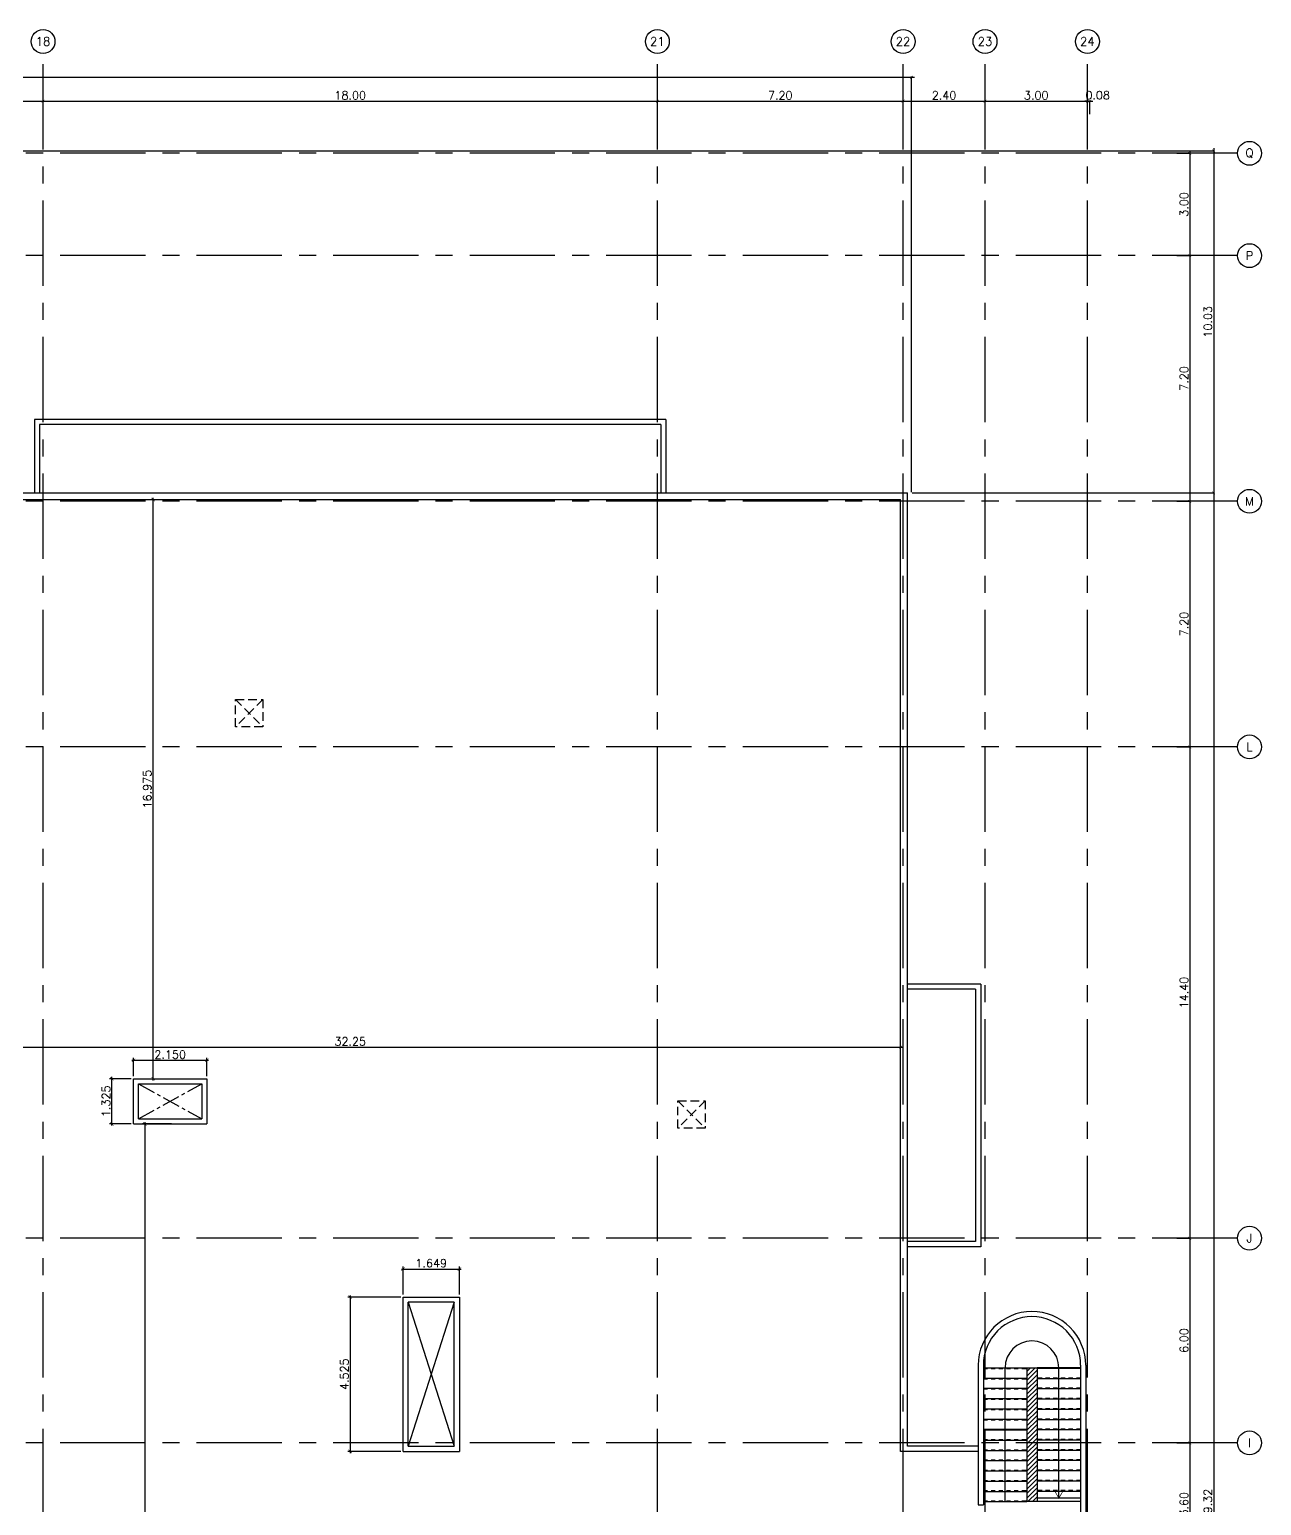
# Model space of a CAD drawing. Extents: x 88808 to 89103, y 39918 to 40001.
# Drawn here: x 89067.06 to 89103.15, y 39957.87 to 40001.13 of the extents above; entities that cross this region are included whole.
import ezdxf
from ezdxf.enums import TextEntityAlignment as Align

# ---------------------------------------------------------------- set-up
doc = ezdxf.new("R2010")
doc.units = 0
doc.header["$MEASUREMENT"] = 0
doc.header["$PDMODE"] = 34
for name, pattern in [('CENTER2', [1.125, 0.75, -0.125, 0.125, -0.125]), ('CENTERX2', [4, 2.5, -0.5, 0.5, -0.5]), ('HIDDEN', [0.375, 0.25, -0.125]), ('HIDDEN2', [0.1875, 0.125, -0.0625])]:
    doc.linetypes.add(name, pattern=pattern)
doc.layers.get('0').update_dxf_attribs({"linetype": 'CONTINUOUS'})
doc.layers.get('DEFPOINTS').update_dxf_attribs({"linetype": 'CONTINUOUS'})
for name, color, linetype in [('AX-CR', 2, 'CONTINUOUS'), ('AX-DIM', 4, 'CONTINUOUS'), ('AX-TXT', 2, 'CONTINUOUS'), ('AXES', 11, 'CENTERX2'), ('DIM', 4, 'CONTINUOUS'), ('HAT', 8, 'CONTINUOUS'), ('PROJ-L', 3, 'CONTINUOUS'), ('ROOF', 2, 'CONTINUOUS'), ('SHAFT', 4, 'CONTINUOUS'), ('STR', 5, 'CONTINUOUS'), ('WALL', 2, 'CONTINUOUS')]:
    doc.layers.add(name, color=color, linetype=linetype)
doc.styles.add('ROMANS', font='ROMANS.shx')
doc.dimstyles.new('DIM-OUT', dxfattribs={"dimscale": 0, "dimtxt": 0.24, "dimasz": 0.08, "dimexe": 0.02, "dimexo": 0.02, "dimgap": 0.05, "dimtad": 1, "dimzin": 0, "dimdsep": 46, "dimtxsty": 'ROMANS', "dimblk1": 'ARCHTICK', "dimblk2": 'ARCHTICK', "dimsah": 1, "dimcen": 0.01, "dimdle": 0.08, "dimclrd": 4, "dimclre": 4, "dimclrt": 2, "dimadec": 0, "dimazin": 0, "dimtp": 2, "dimtm": 2, "dimtfac": 0.114286, "dimtix": 1, "dimtmove": 2, "dimatfit": 3, "dimldrblk": 'ARCHTICK', "dimfxl": 0, "dimtolj": 1, "dimtzin": 0, "dimarcsym": 0})
doc.dimstyles.new('STANDARD in', dxfattribs={"dimtxt": 0.24, "dimasz": 0.1, "dimexe": 0.07, "dimexo": 0.07, "dimgap": 0.05, "dimtad": 1, "dimdec": 3, "dimzin": 0, "dimdsep": 46, "dimtxsty": 'ROMANS', "dimblk": 'ARCHTICK', "dimcen": 0.05, "dimdle": 0.05, "dimclrd": 4, "dimclre": 4, "dimclrt": 2, "dimadec": 0, "dimazin": 0, "dimtfac": 1, "dimtdec": 3, "dimtmove": 2, "dimatfit": 3, "dimfxl": 0, "dimtolj": 1, "dimtzin": 0, "dimarcsym": 0})

# ---------------------------------------------------------------- blocks, each defined once
blk = doc.blocks.new('_ARCHTICK')
at = {"color": 0, "linetype": 'ByBlock', "const_width": 0.15}
blk.add_lwpolyline([(-0.5, -0.5), (0.5, 0.5)], dxfattribs=at)
blk = doc.blocks.new('*D303')
at = {"layer": 'AX-DIM', "color": 4, "linetype": 'Continuous', "lineweight": -2}
for p, q in [((89070.031, 39970.375), (89069.397, 39970.375)), ((89069.467, 39969), (89069.467, 39970.425)), ((89070.031, 39969.05), (89069.397, 39969.05))]:
    blk.add_line(p, q, dxfattribs=at)
at = {"layer": 'DEFPOINTS', "color": 0, "linetype": 'Continuous'}
for p in [(89069.467, 39970.375), (89070.101, 39970.375), (89070.101, 39969.05)]:
    blk.add_point(p, dxfattribs=at)
at = {"layer": 'AX-DIM', "color": 4, "linetype": 'Continuous', "lineweight": -2, "xscale": 0.1, "yscale": 0.1, "zscale": 0.1}
for p, rotation in [((89069.467, 39970.375), 90), ((89069.467, 39969.05), 270)]:
    blk.add_blockref('_ARCHTICK', p, dxfattribs=dict(at, rotation=rotation))
at = {"layer": 'AX-DIM', "color": 2, "linetype": 'Continuous', "insert": (89069.297, 39969.712), "char_height": 0.24, "attachment_point": 5, "rotation": 90, "style": 'ROMANS'}
blk.add_mtext('\\A1;1.325', dxfattribs=at)
blk = doc.blocks.new('*D304')
at = {"layer": 'AX-DIM', "color": 4, "linetype": 'Continuous', "lineweight": -2}
for p, q in [((89072.301, 39970.912), (89070.051, 39970.912)), ((89070.101, 39970.445), (89070.101, 39970.982)), ((89072.251, 39970.445), (89072.251, 39970.982))]:
    blk.add_line(p, q, dxfattribs=at)
at = {"layer": 'DEFPOINTS', "color": 0, "linetype": 'Continuous'}
for p in [(89070.101, 39970.912), (89070.101, 39970.375), (89072.251, 39970.375)]:
    blk.add_point(p, dxfattribs=at)
at = {"layer": 'AX-DIM', "color": 4, "linetype": 'Continuous', "lineweight": -2, "xscale": 0.1, "yscale": 0.1, "zscale": 0.1, "rotation": 180}
blk.add_blockref('_ARCHTICK', (89070.101, 39970.912), dxfattribs=at)
at = {"layer": 'AX-DIM', "color": 4, "linetype": 'Continuous', "lineweight": -2, "xscale": 0.1, "yscale": 0.1, "zscale": 0.1}
blk.add_blockref('_ARCHTICK', (89072.251, 39970.912), dxfattribs=at)
at = {"layer": 'AX-DIM', "color": 2, "linetype": 'Continuous', "insert": (89071.176, 39971.082), "char_height": 0.24, "attachment_point": 5, "style": 'ROMANS'}
blk.add_mtext('\\A1;2.150', dxfattribs=at)
blk = doc.blocks.new('*D305')
at = {"layer": 'AX-DIM', "color": 4, "linetype": 'Continuous', "lineweight": -2}
for p, q in [((89077.951, 39964.796), (89079.7, 39964.796)), ((89078.001, 39964.045), (89078.001, 39964.866)), ((89079.65, 39964.045), (89079.65, 39964.866))]:
    blk.add_line(p, q, dxfattribs=at)
at = {"layer": 'DEFPOINTS', "color": 0, "linetype": 'Continuous'}
for p in [(89079.65, 39964.796), (89078.001, 39963.975), (89079.65, 39963.975)]:
    blk.add_point(p, dxfattribs=at)
at = {"layer": 'AX-DIM', "color": 4, "linetype": 'Continuous', "lineweight": -2, "xscale": 0.1, "yscale": 0.1, "zscale": 0.1, "rotation": 180}
blk.add_blockref('_ARCHTICK', (89078.001, 39964.796), dxfattribs=at)
at = {"layer": 'AX-DIM', "color": 4, "linetype": 'Continuous', "lineweight": -2, "xscale": 0.1, "yscale": 0.1, "zscale": 0.1}
blk.add_blockref('_ARCHTICK', (89079.65, 39964.796), dxfattribs=at)
at = {"layer": 'AX-DIM', "color": 2, "linetype": 'Continuous', "insert": (89078.826, 39964.966), "char_height": 0.24, "attachment_point": 5, "style": 'ROMANS'}
blk.add_mtext('\\A1;1.649', dxfattribs=at)
blk = doc.blocks.new('*D306')
at = {"layer": 'AX-DIM', "color": 4, "linetype": 'Continuous', "lineweight": -2}
for p, q in [((89077.931, 39963.975), (89076.381, 39963.975)), ((89076.451, 39964.025), (89076.451, 39959.4)), ((89077.931, 39959.45), (89076.381, 39959.45))]:
    blk.add_line(p, q, dxfattribs=at)
at = {"layer": 'DEFPOINTS', "color": 0, "linetype": 'Continuous'}
for p in [(89078.001, 39963.975), (89076.451, 39959.45), (89078.001, 39959.45)]:
    blk.add_point(p, dxfattribs=at)
at = {"layer": 'AX-DIM', "color": 4, "linetype": 'Continuous', "lineweight": -2, "xscale": 0.1, "yscale": 0.1, "zscale": 0.1}
for p, rotation in [((89076.451, 39963.975), 90), ((89076.451, 39959.45), 270)]:
    blk.add_blockref('_ARCHTICK', p, dxfattribs=dict(at, rotation=rotation))
at = {"layer": 'AX-DIM', "color": 2, "linetype": 'Continuous', "insert": (89076.281, 39961.712), "char_height": 0.24, "attachment_point": 5, "rotation": 90, "style": 'ROMANS'}
blk.add_mtext('\\A1;4.525', dxfattribs=at)
blk = doc.blocks.new('*D310')
at = {"layer": 'DEFPOINTS', "color": 0, "linetype": 'Continuous'}
for p in [(89070.675, 39987.35), (89070.675, 39987.35), (89070.675, 39970.375)]:
    blk.add_point(p, dxfattribs=at)
at = {"layer": 'DIM', "color": 4, "linetype": 'Continuous', "lineweight": -2}
blk.add_line((89070.675, 39970.325), (89070.675, 39987.4), dxfattribs=at)
at = {"layer": 'DIM', "color": 4, "linetype": 'Continuous', "lineweight": -2, "xscale": 0.1, "yscale": 0.1, "zscale": 0.1}
for p, rotation in [((89070.675, 39987.35), 90), ((89070.675, 39970.375), 270)]:
    blk.add_blockref('_ARCHTICK', p, dxfattribs=dict(at, rotation=rotation))
at = {"layer": 'DIM', "color": 2, "linetype": 'Continuous', "insert": (89070.505, 39978.862), "char_height": 0.24, "attachment_point": 5, "rotation": 90, "style": 'ROMANS'}
blk.add_mtext('\\A1;16.975', dxfattribs=at)
blk = doc.blocks.new('*D311')
at = {"layer": 'AX-DIM', "color": 4, "linetype": 'Continuous', "lineweight": -2}
for p, q in [((89071.213, 39969.05), (89070.362, 39969.05)), ((89070.432, 39969.1), (89070.432, 39944.105)), ((89071.213, 39944.155), (89070.362, 39944.155))]:
    blk.add_line(p, q, dxfattribs=at)
at = {"layer": 'DEFPOINTS', "color": 0, "linetype": 'Continuous'}
for p in [(89071.283, 39969.05), (89070.432, 39944.155), (89071.283, 39944.155)]:
    blk.add_point(p, dxfattribs=at)
at = {"layer": 'AX-DIM', "color": 4, "linetype": 'Continuous', "lineweight": -2, "xscale": 0.1, "yscale": 0.1, "zscale": 0.1}
for p, rotation in [((89070.432, 39969.05), 90), ((89070.432, 39944.155), 270)]:
    blk.add_blockref('_ARCHTICK', p, dxfattribs=dict(at, rotation=rotation))
at = {"layer": 'AX-DIM', "color": 2, "linetype": 'Continuous', "insert": (89070.262, 39956.602), "char_height": 0.24, "attachment_point": 5, "rotation": 90, "style": 'ROMANS'}
blk.add_mtext('\\A1;24.895', dxfattribs=at)
blk = doc.blocks.new('*D345')
at = {"layer": 'AX-DIM', "color": 4, "lineweight": -2}
for p, q in [((89060.247, 39971.299), (89092.657, 39971.299)), ((89060.327, 39970.919), (89060.327, 39971.319)), ((89092.577, 39970.919), (89092.577, 39971.319))]:
    blk.add_line(p, q, dxfattribs=at)
at = {"layer": 'DEFPOINTS', "color": 0}
for p in [(89092.577, 39971.299), (89060.327, 39970.899), (89092.577, 39970.899)]:
    blk.add_point(p, dxfattribs=at)
at = {"layer": 'AX-DIM', "color": 4, "lineweight": -2, "xscale": 0.08, "yscale": 0.08, "zscale": 0.08, "rotation": 180}
blk.add_blockref('_ARCHTICK', (89060.327, 39971.299), dxfattribs=at)
at = {"layer": 'AX-DIM', "color": 4, "lineweight": -2, "xscale": 0.08, "yscale": 0.08, "zscale": 0.08}
blk.add_blockref('_ARCHTICK', (89092.577, 39971.299), dxfattribs=at)
at = {"layer": 'AX-DIM', "color": 2, "insert": (89076.452, 39971.469), "char_height": 0.24, "attachment_point": 5, "style": 'ROMANS'}
blk.add_mtext('\\A1;32.25', dxfattribs=at)
blk = doc.blocks.new('*D350')
at = {"layer": 'AX-DIM', "color": 4, "lineweight": -2}
for p, q in [((89060.047, 39999.028), (89067.531, 39999.028)), ((89060.127, 39998.648), (89060.127, 39999.048)), ((89067.451, 39998.648), (89067.451, 39999.048))]:
    blk.add_line(p, q, dxfattribs=at)
at = {"layer": 'DEFPOINTS', "color": 0}
for p in [(89067.451, 39999.028), (89060.127, 39998.628), (89067.451, 39998.628)]:
    blk.add_point(p, dxfattribs=at)
at = {"layer": 'AX-DIM', "color": 4, "lineweight": -2, "xscale": 0.08, "yscale": 0.08, "zscale": 0.08, "rotation": 180}
blk.add_blockref('_ARCHTICK', (89060.127, 39999.028), dxfattribs=at)
at = {"layer": 'AX-DIM', "color": 4, "lineweight": -2, "xscale": 0.08, "yscale": 0.08, "zscale": 0.08}
blk.add_blockref('_ARCHTICK', (89067.451, 39999.028), dxfattribs=at)
at = {"layer": 'AX-DIM', "color": 2, "insert": (89063.789, 39999.198), "char_height": 0.24, "attachment_point": 5, "style": 'ROMANS'}
blk.add_mtext('\\A1;7.32', dxfattribs=at)
blk = doc.blocks.new('AXR')
at = {"layer": 'AX-CR'}
blk.add_circle((350, 0), 350, dxfattribs=at)
at = {"layer": 'AX-TXT', "style": 'ROMANS'}
blk.add_attdef('AX', text='', height=250, dxfattribs=at).set_placement((350, 0), align=Align.MIDDLE)
blk = doc.blocks.new('*D379')
at = {"layer": 'AX-DIM', "color": 4, "lineweight": -2}
for p, q in [((89100.671, 39997.5), (89101.071, 39997.5)), ((89101.051, 39997.58), (89101.051, 39994.42)), ((89100.671, 39994.5), (89101.071, 39994.5))]:
    blk.add_line(p, q, dxfattribs=at)
at = {"layer": 'DEFPOINTS', "color": 0}
for p in [(89100.651, 39997.5), (89100.651, 39994.5), (89101.051, 39994.5)]:
    blk.add_point(p, dxfattribs=at)
at = {"layer": 'AX-DIM', "color": 4, "lineweight": -2, "xscale": 0.08, "yscale": 0.08, "zscale": 0.08}
for p, rotation in [((89101.051, 39997.5), 90), ((89101.051, 39994.5), 270)]:
    blk.add_blockref('_ARCHTICK', p, dxfattribs=dict(at, rotation=rotation))
at = {"layer": 'AX-DIM', "color": 2, "insert": (89100.881, 39996), "char_height": 0.24, "attachment_point": 5, "rotation": 90, "style": 'ROMANS'}
blk.add_mtext('\\A1;3.00', dxfattribs=at)
blk = doc.blocks.new('AXU')
at = {"layer": 'AX-CR'}
blk.add_circle((0, 350), 350, dxfattribs=at)
at = {"layer": 'AX-TXT', "style": 'ROMANS'}
blk.add_attdef('AX', text='', height=250, dxfattribs=at).set_placement((0, 350), align=Align.MIDDLE)
blk = doc.blocks.new('*D380')
at = {"layer": 'AX-DIM', "color": 4, "lineweight": -2}
for p, q in [((89098.051, 39999.028), (89097.971, 39999.028)), ((89098.051, 39998.648), (89098.051, 39999.048)), ((89098.051, 39999.028), (89098.126, 39999.028)), ((89098.126, 39998.648), (89098.126, 39999.048)), ((89098.126, 39999.028), (89098.206, 39999.028))]:
    blk.add_line(p, q, dxfattribs=at)
at = {"layer": 'DEFPOINTS', "color": 0}
for p in [(89098.126, 39999.028), (89098.051, 39998.628), (89098.126, 39998.628)]:
    blk.add_point(p, dxfattribs=at)
at = {"layer": 'AX-DIM', "color": 4, "lineweight": -2, "xscale": 0.08, "yscale": 0.08, "zscale": 0.08}
blk.add_blockref('_ARCHTICK', (89098.051, 39999.028), dxfattribs=at)
at = {"layer": 'AX-DIM', "color": 4, "lineweight": -2, "xscale": 0.08, "yscale": 0.08, "zscale": 0.08, "rotation": 180}
blk.add_blockref('_ARCHTICK', (89098.126, 39999.028), dxfattribs=at)
at = {"layer": 'AX-DIM', "color": 2, "insert": (89098.352, 39999.203), "char_height": 0.24, "attachment_point": 5, "style": 'ROMANS'}
blk.add_mtext('\\A1;0.08', dxfattribs=at)
blk = doc.blocks.new('*D381')
at = {"layer": 'AX-DIM', "color": 4, "lineweight": -2}
for p, q in [((89094.971, 39999.028), (89098.131, 39999.028)), ((89095.051, 39998.648), (89095.051, 39999.048)), ((89098.051, 39998.648), (89098.051, 39999.048))]:
    blk.add_line(p, q, dxfattribs=at)
at = {"layer": 'DEFPOINTS', "color": 0}
for p in [(89098.051, 39999.028), (89095.051, 39998.628), (89098.051, 39998.628)]:
    blk.add_point(p, dxfattribs=at)
at = {"layer": 'AX-DIM', "color": 4, "lineweight": -2, "xscale": 0.08, "yscale": 0.08, "zscale": 0.08, "rotation": 180}
blk.add_blockref('_ARCHTICK', (89095.051, 39999.028), dxfattribs=at)
at = {"layer": 'AX-DIM', "color": 4, "lineweight": -2, "xscale": 0.08, "yscale": 0.08, "zscale": 0.08}
blk.add_blockref('_ARCHTICK', (89098.051, 39999.028), dxfattribs=at)
at = {"layer": 'AX-DIM', "color": 2, "insert": (89096.551, 39999.198), "char_height": 0.24, "attachment_point": 5, "style": 'ROMANS'}
blk.add_mtext('\\A1;3.00', dxfattribs=at)
blk = doc.blocks.new('*D382')
at = {"layer": 'AX-DIM', "color": 4, "lineweight": -2}
for p, q in [((89092.571, 39999.028), (89095.131, 39999.028)), ((89092.651, 39998.648), (89092.651, 39999.048)), ((89095.051, 39998.648), (89095.051, 39999.048))]:
    blk.add_line(p, q, dxfattribs=at)
at = {"layer": 'DEFPOINTS', "color": 0}
for p in [(89095.051, 39999.028), (89092.651, 39998.628), (89095.051, 39998.628)]:
    blk.add_point(p, dxfattribs=at)
at = {"layer": 'AX-DIM', "color": 4, "lineweight": -2, "xscale": 0.08, "yscale": 0.08, "zscale": 0.08, "rotation": 180}
blk.add_blockref('_ARCHTICK', (89092.651, 39999.028), dxfattribs=at)
at = {"layer": 'AX-DIM', "color": 4, "lineweight": -2, "xscale": 0.08, "yscale": 0.08, "zscale": 0.08}
blk.add_blockref('_ARCHTICK', (89095.051, 39999.028), dxfattribs=at)
at = {"layer": 'AX-DIM', "color": 2, "insert": (89093.851, 39999.198), "char_height": 0.24, "attachment_point": 5, "style": 'ROMANS'}
blk.add_mtext('\\A1;2.40', dxfattribs=at)
blk = doc.blocks.new('*D383')
at = {"layer": 'AX-DIM', "color": 4, "lineweight": -2}
for p, q in [((89085.371, 39999.028), (89092.731, 39999.028)), ((89085.451, 39998.648), (89085.451, 39999.048)), ((89092.651, 39998.648), (89092.651, 39999.048))]:
    blk.add_line(p, q, dxfattribs=at)
at = {"layer": 'DEFPOINTS', "color": 0}
for p in [(89092.651, 39999.028), (89085.451, 39998.628), (89092.651, 39998.628)]:
    blk.add_point(p, dxfattribs=at)
at = {"layer": 'AX-DIM', "color": 4, "lineweight": -2, "xscale": 0.08, "yscale": 0.08, "zscale": 0.08, "rotation": 180}
blk.add_blockref('_ARCHTICK', (89085.451, 39999.028), dxfattribs=at)
at = {"layer": 'AX-DIM', "color": 4, "lineweight": -2, "xscale": 0.08, "yscale": 0.08, "zscale": 0.08}
blk.add_blockref('_ARCHTICK', (89092.651, 39999.028), dxfattribs=at)
at = {"layer": 'AX-DIM', "color": 2, "insert": (89089.051, 39999.198), "char_height": 0.24, "attachment_point": 5, "style": 'ROMANS'}
blk.add_mtext('\\A1;7.20', dxfattribs=at)
blk = doc.blocks.new('*D384')
at = {"layer": 'AX-DIM', "color": 4, "lineweight": -2}
for p, q in [((89100.671, 39987.3), (89101.071, 39987.3)), ((89101.051, 39987.38), (89101.051, 39980.02)), ((89100.671, 39980.1), (89101.071, 39980.1))]:
    blk.add_line(p, q, dxfattribs=at)
at = {"layer": 'DEFPOINTS', "color": 0}
for p in [(89100.651, 39987.3), (89100.651, 39980.1), (89101.051, 39980.1)]:
    blk.add_point(p, dxfattribs=at)
at = {"layer": 'AX-DIM', "color": 4, "lineweight": -2, "xscale": 0.08, "yscale": 0.08, "zscale": 0.08}
for p, rotation in [((89101.051, 39987.3), 90), ((89101.051, 39980.1), 270)]:
    blk.add_blockref('_ARCHTICK', p, dxfattribs=dict(at, rotation=rotation))
at = {"layer": 'AX-DIM', "color": 2, "insert": (89100.881, 39983.7), "char_height": 0.24, "attachment_point": 5, "rotation": 90, "style": 'ROMANS'}
blk.add_mtext('\\A1;7.20', dxfattribs=at)
blk = doc.blocks.new('*D385')
at = {"layer": 'AX-DIM', "color": 4, "lineweight": -2}
for p, q in [((89100.671, 39980.1), (89101.071, 39980.1)), ((89101.051, 39980.18), (89101.051, 39965.62)), ((89100.671, 39965.7), (89101.071, 39965.7))]:
    blk.add_line(p, q, dxfattribs=at)
at = {"layer": 'DEFPOINTS', "color": 0}
for p in [(89100.651, 39980.1), (89100.651, 39965.7), (89101.051, 39965.7)]:
    blk.add_point(p, dxfattribs=at)
at = {"layer": 'AX-DIM', "color": 4, "lineweight": -2, "xscale": 0.08, "yscale": 0.08, "zscale": 0.08}
for p, rotation in [((89101.051, 39980.1), 90), ((89101.051, 39965.7), 270)]:
    blk.add_blockref('_ARCHTICK', p, dxfattribs=dict(at, rotation=rotation))
at = {"layer": 'AX-DIM', "color": 2, "insert": (89100.881, 39972.9), "char_height": 0.24, "attachment_point": 5, "rotation": 90, "style": 'ROMANS'}
blk.add_mtext('\\A1;14.40', dxfattribs=at)
blk = doc.blocks.new('*D386')
at = {"layer": 'AX-DIM', "color": 4, "lineweight": -2}
for p, q in [((89101.051, 39994.58), (89101.051, 39987.22)), ((89100.671, 39994.5), (89101.071, 39994.5)), ((89100.671, 39987.3), (89101.071, 39987.3))]:
    blk.add_line(p, q, dxfattribs=at)
at = {"layer": 'DEFPOINTS', "color": 0}
for p in [(89100.651, 39994.5), (89100.651, 39987.3), (89101.051, 39987.3)]:
    blk.add_point(p, dxfattribs=at)
at = {"layer": 'AX-DIM', "color": 4, "lineweight": -2, "xscale": 0.08, "yscale": 0.08, "zscale": 0.08}
for p, rotation in [((89101.051, 39994.5), 90), ((89101.051, 39987.3), 270)]:
    blk.add_blockref('_ARCHTICK', p, dxfattribs=dict(at, rotation=rotation))
at = {"layer": 'AX-DIM', "color": 2, "insert": (89100.881, 39990.9), "char_height": 0.24, "attachment_point": 5, "rotation": 90, "style": 'ROMANS'}
blk.add_mtext('\\A1;7.20', dxfattribs=at)
blk = doc.blocks.new('*D388')
at = {"layer": 'AX-DIM', "color": 4, "lineweight": -2}
for p, q in [((89100.671, 39959.7), (89101.071, 39959.7)), ((89101.051, 39959.78), (89101.051, 39956.02)), ((89100.671, 39956.1), (89101.071, 39956.1))]:
    blk.add_line(p, q, dxfattribs=at)
at = {"layer": 'DEFPOINTS', "color": 0}
for p in [(89100.651, 39959.7), (89100.651, 39956.1), (89101.051, 39956.1)]:
    blk.add_point(p, dxfattribs=at)
at = {"layer": 'AX-DIM', "color": 4, "lineweight": -2, "xscale": 0.08, "yscale": 0.08, "zscale": 0.08}
for p, rotation in [((89101.051, 39959.7), 90), ((89101.051, 39956.1), 270)]:
    blk.add_blockref('_ARCHTICK', p, dxfattribs=dict(at, rotation=rotation))
at = {"layer": 'AX-DIM', "color": 2, "insert": (89100.881, 39957.9), "char_height": 0.24, "attachment_point": 5, "rotation": 90, "style": 'ROMANS'}
blk.add_mtext('\\A1;3.60', dxfattribs=at)
blk = doc.blocks.new('*D395')
at = {"layer": 'AX-DIM', "color": 4, "lineweight": -2}
for p, q in [((89100.671, 39965.7), (89101.071, 39965.7)), ((89101.051, 39965.78), (89101.051, 39959.62)), ((89100.671, 39959.7), (89101.071, 39959.7))]:
    blk.add_line(p, q, dxfattribs=at)
at = {"layer": 'DEFPOINTS', "color": 0}
for p in [(89100.651, 39965.7), (89100.651, 39959.7), (89101.051, 39959.7)]:
    blk.add_point(p, dxfattribs=at)
at = {"layer": 'AX-DIM', "color": 4, "lineweight": -2, "xscale": 0.08, "yscale": 0.08, "zscale": 0.08}
for p, rotation in [((89101.051, 39965.7), 90), ((89101.051, 39959.7), 270)]:
    blk.add_blockref('_ARCHTICK', p, dxfattribs=dict(at, rotation=rotation))
at = {"layer": 'AX-DIM', "color": 2, "insert": (89100.881, 39962.7), "char_height": 0.24, "attachment_point": 5, "rotation": 90, "style": 'ROMANS'}
blk.add_mtext('\\A1;6.00', dxfattribs=at)
blk = doc.blocks.new('*D396')
at = {"layer": 'AX-DIM', "color": 4, "lineweight": -2}
for p, q in [((89092.921, 39987.55), (89101.771, 39987.55)), ((89101.751, 39987.63), (89101.751, 39928.15)), ((89092.921, 39928.23), (89101.771, 39928.23))]:
    blk.add_line(p, q, dxfattribs=at)
at = {"layer": 'DEFPOINTS', "color": 0}
for p in [(89092.901, 39987.55), (89092.901, 39928.23), (89101.751, 39928.23)]:
    blk.add_point(p, dxfattribs=at)
at = {"layer": 'AX-DIM', "color": 4, "lineweight": -2, "xscale": 0.08, "yscale": 0.08, "zscale": 0.08}
for p, rotation in [((89101.751, 39987.55), 90), ((89101.751, 39928.23), 270)]:
    blk.add_blockref('_ARCHTICK', p, dxfattribs=dict(at, rotation=rotation))
at = {"layer": 'AX-DIM', "color": 2, "insert": (89101.581, 39957.89), "char_height": 0.24, "attachment_point": 5, "rotation": 90, "style": 'ROMANS'}
blk.add_mtext('\\A1;59.32', dxfattribs=at)
blk = doc.blocks.new('*D403')
at = {"layer": 'AX-DIM', "color": 4, "lineweight": -2}
for p, q in [((89101.751, 39997.655), (89101.751, 39987.47)), ((89058.446, 39997.575), (89101.771, 39997.575)), ((89101.071, 39987.55), (89101.771, 39987.55))]:
    blk.add_line(p, q, dxfattribs=at)
at = {"layer": 'DEFPOINTS', "color": 0}
for p in [(89058.426, 39997.575), (89101.051, 39987.55), (89101.751, 39987.55)]:
    blk.add_point(p, dxfattribs=at)
at = {"layer": 'AX-DIM', "color": 4, "lineweight": -2, "xscale": 0.08, "yscale": 0.08, "zscale": 0.08}
for p, rotation in [((89101.751, 39997.575), 90), ((89101.751, 39987.55), 270)]:
    blk.add_blockref('_ARCHTICK', p, dxfattribs=dict(at, rotation=rotation))
at = {"layer": 'AX-DIM', "color": 2, "insert": (89101.581, 39992.562), "char_height": 0.24, "attachment_point": 5, "rotation": 90, "style": 'ROMANS'}
blk.add_mtext('\\A1;10.03', dxfattribs=at)
blk = doc.blocks.new('*D404')
at = {"layer": 'AX-DIM', "color": 4, "lineweight": -2}
for p, q in [((89067.371, 39999.028), (89085.531, 39999.028)), ((89067.451, 39998.648), (89067.451, 39999.048)), ((89085.451, 39998.648), (89085.451, 39999.048))]:
    blk.add_line(p, q, dxfattribs=at)
at = {"layer": 'DEFPOINTS', "color": 0}
for p in [(89085.451, 39999.028), (89067.451, 39998.628), (89085.451, 39998.628)]:
    blk.add_point(p, dxfattribs=at)
at = {"layer": 'AX-DIM', "color": 4, "lineweight": -2, "xscale": 0.08, "yscale": 0.08, "zscale": 0.08, "rotation": 180}
blk.add_blockref('_ARCHTICK', (89067.451, 39999.028), dxfattribs=at)
at = {"layer": 'AX-DIM', "color": 4, "lineweight": -2, "xscale": 0.08, "yscale": 0.08, "zscale": 0.08}
blk.add_blockref('_ARCHTICK', (89085.451, 39999.028), dxfattribs=at)
at = {"layer": 'AX-DIM', "color": 2, "insert": (89076.451, 39999.198), "char_height": 0.24, "attachment_point": 5, "style": 'ROMANS'}
blk.add_mtext('\\A1;18.00', dxfattribs=at)
blk = doc.blocks.new('*D405')
at = {"layer": 'AX-DIM', "color": 4, "lineweight": -2}
for p, q in [((88975.841, 39999.728), (89092.981, 39999.728)), ((88975.921, 39999.348), (88975.921, 39999.748)), ((89092.901, 39987.57), (89092.901, 39999.748))]:
    blk.add_line(p, q, dxfattribs=at)
at = {"layer": 'DEFPOINTS', "color": 0}
for p in [(88975.921, 39999.328), (89092.901, 39999.728), (89092.901, 39987.55)]:
    blk.add_point(p, dxfattribs=at)
at = {"layer": 'AX-DIM', "color": 4, "lineweight": -2, "xscale": 0.08, "yscale": 0.08, "zscale": 0.08, "rotation": 180}
blk.add_blockref('_ARCHTICK', (88975.921, 39999.728), dxfattribs=at)
at = {"layer": 'AX-DIM', "color": 4, "lineweight": -2, "xscale": 0.08, "yscale": 0.08, "zscale": 0.08}
blk.add_blockref('_ARCHTICK', (89092.901, 39999.728), dxfattribs=at)
at = {"layer": 'AX-DIM', "color": 2, "insert": (89034.411, 39999.898), "char_height": 0.24, "attachment_point": 5, "style": 'ROMANS'}
blk.add_mtext('\\A1;116.98', dxfattribs=at)

msp = doc.modelspace()

# ---------------------------------------------------------------- hatches: boundary and pattern name
at = {"layer": 'HAT', "linetype": 'Continuous'}
h = msp.add_hatch(dxfattribs=at)
h.set_pattern_fill('ANSI31', color=256, scale=0.75, style=0)
h.set_pattern_definition([(45, (157.44106, 0), (-0.06629126074, 0.06629126074), [])])
h.paths.add_polyline_path([(89096.5771, 39961.8998), (89096.2771, 39961.8998), (89096.2771, 39959.6996), (89096.5771, 39959.6996)])
h.paths.add_polyline_path([(89096.5771, 39959.6996), (89096.2771, 39959.6996), (89096.2771, 39957.9798), (89096.5771, 39957.9798)])

# ---------------------------------------------------------------- linework, layer by layer
for p, q in [((89096.2771, 39961.8998), (89096.2771, 39957.9798)), ((89096.2771, 39961.8998), (89096.5771, 39961.8998)), ((89096.5771, 39961.8998), (89096.5771, 39957.9798)), ((89096.5771, 39957.9798), (89096.2771, 39957.9798))]:
    msp.add_line(p, q)
at = {"layer": 'AXES'}
for p, q in [((89067.4513, 39921.6153), (89067.4513, 40000.4279)), ((89085.4513, 39921.6153), (89085.4513, 40000.4279)), ((89092.6513, 39921.6153), (89092.6513, 40000.4279)), ((89095.0513, 39921.6153), (89095.0513, 40000.4279)), ((89098.0513, 39921.6153), (89098.0513, 40000.4279)), ((89102.4513, 39997.4996), (89034.4113, 39997.4996)), ((89102.4513, 39994.4996), (89034.4113, 39994.4996)), ((89102.4513, 39987.2996), (89034.4113, 39987.2996)), ((89102.4513, 39980.0996), (89034.4113, 39980.0996)), ((89102.4513, 39965.6996), (89034.4113, 39965.6996)), ((89102.4513, 39959.6996), (89034.4113, 39959.6996))]:
    msp.add_line(p, q, dxfattribs=at)
at = {"layer": 'PROJ-L', "linetype": 'Continuous'}
for p, q in [((89067.2013, 39989.6996), (89067.2013, 39987.5496)), ((89085.7013, 39989.6996), (89067.2013, 39989.6996)), ((89067.3513, 39989.5496), (89067.3513, 39987.5496)), ((89085.5513, 39989.5496), (89067.3513, 39989.5496)), ((89085.5513, 39989.5496), (89085.5513, 39987.5496)), ((89085.7013, 39989.6996), (89085.7013, 39987.5496)), ((89094.9271, 39973.1496), (89092.7771, 39973.1496)), ((89094.7771, 39972.9996), (89092.7771, 39972.9996)), ((89094.7771, 39972.9996), (89094.7771, 39965.5996)), ((89094.9271, 39973.1496), (89094.9271, 39965.4496)), ((89094.7771, 39965.5996), (89092.7771, 39965.5996)), ((89094.9271, 39965.4496), (89092.7771, 39965.4496))]:
    msp.add_line(p, q, dxfattribs=at)
at = {"layer": 'ROOF'}
for p, q in [((89053.7521, 39987.5496), (89092.7771, 39987.5496)), ((89060.3271, 39987.3496), (89092.5771, 39987.3496)), ((89094.8521, 39959.5996), (89092.7771, 39959.5996)), ((89094.8521, 39959.4496), (89092.5771, 39959.4496))]:
    msp.add_line(p, q, dxfattribs=at)
at = {"layer": 'ROOF', "color": 0, "linetype": 'Continuous'}
for p, q in [((89092.5771, 39959.4496), (89092.5771, 39987.3496)), ((89092.7771, 39959.5996), (89092.7771, 39987.5496))]:
    msp.add_line(p, q, dxfattribs=at)
at = {"layer": 'ROOF', "linetype": 'Continuous'}
for p, q in [((89079.5004, 39963.8246), (89078.1514, 39959.5996)), ((89078.1515, 39963.8246), (89079.5004, 39959.5996))]:
    msp.add_line(p, q, dxfattribs=at)
at = {"layer": 'SHAFT', "linetype": 'HIDDEN'}
for p, q in [((89073.8909, 39981.4891), (89073.0909, 39980.6891)), ((89073.0909, 39981.4891), (89073.8909, 39980.6891)), ((89086.8513, 39969.7296), (89086.0513, 39968.9296)), ((89086.0513, 39969.7296), (89086.8513, 39968.9296))]:
    msp.add_line(p, q, dxfattribs=at)
for points in [[(89073.0909, 39981.4891), (89073.8909, 39981.4891), (89073.8909, 39980.6891), (89073.0909, 39980.6891)], [(89086.0513, 39969.7296), (89086.8513, 39969.7296), (89086.8513, 39968.9296), (89086.0513, 39968.9296)]]:
    msp.add_lwpolyline(points, close=True, dxfattribs=at)
at = {"layer": 'STR'}
for p, q in [((89095.0021, 39961.8998), (89096.2771, 39961.8998)), ((89095.6396, 39957.9798), (89095.6396, 39961.9022)), ((89097.8521, 39961.8998), (89096.5771, 39961.8998)), ((89097.8521, 39961.8798), (89096.5771, 39961.8798)), ((89097.2146, 39958.0798), (89097.2146, 39961.9022)), ((89095.0021, 39961.5998), (89096.2771, 39961.5998)), ((89095.0021, 39961.2998), (89096.2771, 39961.2998)), ((89097.8521, 39961.5798), (89096.5771, 39961.5798)), ((89097.8521, 39961.2798), (89096.5771, 39961.2798)), ((89095.0021, 39960.9998), (89096.2771, 39960.9998)), ((89097.8521, 39960.9798), (89096.5771, 39960.9798)), ((89095.0021, 39960.6998), (89096.2771, 39960.6998)), ((89095.0021, 39960.3998), (89096.2771, 39960.3998)), ((89097.8521, 39960.6798), (89096.5771, 39960.6798)), ((89095.0021, 39960.0998), (89096.2771, 39960.0998)), ((89095.0021, 39960.0798), (89096.2771, 39960.0798)), ((89097.8521, 39960.3798), (89096.5771, 39960.3798)), ((89097.8521, 39960.0798), (89096.5771, 39960.0798)), ((89095.0021, 39959.7798), (89096.2771, 39959.7798)), ((89097.8521, 39959.7798), (89096.5771, 39959.7798)), ((89095.0021, 39959.4798), (89096.2771, 39959.4798)), ((89095.0021, 39959.1798), (89096.2771, 39959.1798)), ((89097.8521, 39959.4798), (89096.5771, 39959.4798)), ((89097.8521, 39959.1798), (89096.5771, 39959.1798)), ((89095.0021, 39958.8798), (89096.2771, 39958.8798)), ((89097.8521, 39958.8798), (89096.5771, 39958.8798)), ((89095.0021, 39958.5798), (89096.2771, 39958.5798)), ((89095.0021, 39958.2798), (89096.2771, 39958.2798)), ((89097.8521, 39958.5798), (89096.5771, 39958.5798)), ((89097.8521, 39958.2798), (89096.5771, 39958.2798)), ((89095.0021, 39957.9798), (89096.2771, 39957.9798)), ((89097.8521, 39958.0798), (89096.5771, 39958.0798)), ((89097.8521, 39957.9798), (89096.5771, 39957.9798))]:
    msp.add_line(p, q, dxfattribs=at)
at = {"layer": 'STR', "linetype": 'HIDDEN2'}
for p, q in [((89095.0021, 39961.8798), (89096.2771, 39961.8798)), ((89097.8521, 39961.8998), (89096.5771, 39961.8998)), ((89097.8521, 39961.8798), (89096.5771, 39961.8798)), ((89095.0021, 39961.5798), (89096.2771, 39961.5798)), ((89095.0021, 39961.2798), (89096.2771, 39961.2798)), ((89097.8521, 39961.5998), (89096.5771, 39961.5998)), ((89097.8521, 39961.2998), (89096.5771, 39961.2998)), ((89095.0021, 39960.9798), (89096.2771, 39960.9798)), ((89097.8521, 39960.9998), (89096.5771, 39960.9998)), ((89095.0021, 39960.6798), (89096.2771, 39960.6798)), ((89097.8521, 39960.6998), (89096.5771, 39960.6998)), ((89097.8521, 39960.3998), (89096.5771, 39960.3998)), ((89095.0021, 39960.3798), (89096.2771, 39960.3798)), ((89097.8521, 39960.0998), (89096.5771, 39960.0998)), ((89095.0021, 39959.7998), (89096.2771, 39959.7998)), ((89097.8521, 39959.7998), (89096.5771, 39959.7998)), ((89095.0021, 39959.4998), (89096.2771, 39959.4998)), ((89095.0021, 39959.1998), (89096.2771, 39959.1998)), ((89097.8521, 39959.4998), (89096.5771, 39959.4998)), ((89097.8521, 39959.1998), (89096.5771, 39959.1998)), ((89095.0021, 39958.8998), (89096.2771, 39958.8998)), ((89097.8521, 39958.8998), (89096.5771, 39958.8998)), ((89095.0021, 39958.5998), (89096.2771, 39958.5998)), ((89095.0021, 39958.2998), (89096.2771, 39958.2998)), ((89097.8521, 39958.5998), (89096.5771, 39958.5998)), ((89097.8521, 39958.2998), (89096.5771, 39958.2998)), ((89095.0021, 39957.9998), (89096.2771, 39957.9998))]:
    msp.add_line(p, q, dxfattribs=at)
at = {"layer": 'STR', "const_width": 0.0215}
msp.add_lwpolyline([(89097.33, 39958.2798), (89097.0991, 39958.2798), (89097.2146, 39958.0798)], close=True, dxfattribs=at)
at = {"layer": 'STR'}
msp.add_arc((89096.4271, 39961.9022), 0.7875, 0, 180, dxfattribs=at)
at = {"layer": 'WALL'}
for p, q in [((89070.1013, 39970.3746), (89072.2513, 39970.3746)), ((89070.1013, 39969.0496), (89070.1013, 39970.3746)), ((89072.2513, 39970.3746), (89072.2513, 39969.0496)), ((89070.2513, 39970.2246), (89072.1013, 39970.2246)), ((89070.2513, 39969.1996), (89070.2513, 39970.2246)), ((89072.1013, 39970.2246), (89072.1013, 39969.1996)), ((89072.1013, 39970.1996), (89072.1013, 39969.1996)), ((89070.1013, 39969.0496), (89072.2513, 39969.0496)), ((89070.2513, 39969.1996), (89072.1013, 39969.1996)), ((89078.0014, 39963.9746), (89079.6504, 39963.9746)), ((89078.0014, 39959.4496), (89078.0014, 39963.9746)), ((89079.6504, 39963.9746), (89079.6504, 39959.4496)), ((89079.5004, 39963.8246), (89078.1514, 39963.8246)), ((89078.1514, 39959.5996), (89078.1514, 39963.8246)), ((89079.5004, 39959.5996), (89079.5004, 39963.8246)), ((89094.8521, 39961.9751), (89094.8521, 39957.8798)), ((89095.0021, 39961.9751), (89095.0021, 39957.8798)), ((89097.8521, 39961.9751), (89097.8521, 39956.3496)), ((89098.0021, 39961.9751), (89098.0021, 39956.1996)), ((89078.1514, 39959.5996), (89079.5004, 39959.5996)), ((89078.0014, 39959.4496), (89079.6504, 39959.4496)), ((89094.8521, 39957.8798), (89095.0021, 39957.8798))]:
    msp.add_line(p, q, dxfattribs=at)
at = {"layer": 'WALL', "color": 97, "linetype": 'CENTER2', "ltscale": 0.7}
for p, q in [((89070.2513, 39969.1996), (89072.1013, 39970.2246)), ((89070.2513, 39970.2246), (89072.1013, 39969.1996))]:
    msp.add_line(p, q, dxfattribs=at)
at = {"layer": 'WALL'}
for radius, start, end in [(1.575, 90, 180), (1.575, 359.99997, 90), (1.425, 90, 180.00002), (1.425, 359.99997, 90)]:
    msp.add_arc((89096.4271, 39961.9751), radius, start, end, dxfattribs=at)

# ---------------------------------------------------------------- block references
at = {"layer": 'AXES', "xscale": 0.001000000003841706, "yscale": 0.000999999996565748, "zscale": 0.001}
for name, p, values in [('AXU', (89067.4513, 40000.4279), {'AX': '18'}), ('AXU', (89085.4513, 40000.4279), {'AX': '21'}), ('AXU', (89092.6513, 40000.4279), {'AX': '22'}), ('AXU', (89095.0513, 40000.4279), {'AX': '23'}), ('AXU', (89098.0513, 40000.4279), {'AX': '24'}), ('AXR', (89102.4513, 39997.4996), {'AX': 'Q'}), ('AXR', (89102.4513, 39994.4996), {'AX': 'P'}), ('AXR', (89102.4513, 39987.2996), {'AX': 'M'}), ('AXR', (89102.4513, 39980.0996), {'AX': 'L'}), ('AXR', (89102.4513, 39965.6996), {'AX': 'J'}), ('AXR', (89102.4513, 39959.6996), {'AX': 'I'})]:
    msp.add_blockref(name, p, dxfattribs=at).add_auto_attribs(values)

# ---------------------------------------------------------------- dimensions: what is measured, and where the dimension line sits
at = {"layer": 'AX-DIM'}
for base, p1, p2, picture, middle in [((89092.9013, 39999.7279), (88975.9213, 39999.3279), (89092.9013, 39987.5496), '*D405', (89034.4113, 39999.8979)), ((89067.4513, 39999.0279), (89060.1271, 39998.6279), (89067.4513, 39998.6279), '*D350', (89063.7892, 39999.1979)), ((89085.4513, 39999.0279), (89067.4513, 39998.6279), (89085.4513, 39998.6279), '*D404', (89076.4513, 39999.1979)), ((89092.6513, 39999.0279), (89085.4513, 39998.6279), (89092.6513, 39998.6279), '*D383', (89089.0513, 39999.1979)), ((89095.0513, 39999.0279), (89092.6513, 39998.6279), (89095.0513, 39998.6279), '*D382', (89093.8513, 39999.1979)), ((89098.0513, 39999.0279), (89095.0513, 39998.6279), (89098.0513, 39998.6279), '*D381', (89096.5513, 39999.1979)), ((89092.5771, 39971.2993), (89060.3271, 39970.8993), (89092.5771, 39970.8993), '*D345', (89076.4521, 39971.4693))]:
    dim = msp.add_linear_dim(base=base, p1=p1, p2=p2, dimstyle='DIM-OUT', override={"dimscale": 1}, dxfattribs=at)
    dim.commit()
    dim.dimension.update_dxf_attribs({"geometry": picture, "text_midpoint": middle})
dim = msp.add_linear_dim(base=(89098.1263208292, 39999.0279439237), p1=(89098.0513208292, 39998.6279439237), p2=(89098.1263208292, 39998.6279439237), dimstyle='DIM-OUT', override={"dimscale": 1}, dxfattribs=at)
dim.commit()
dim.dimension.update_dxf_attribs({"geometry": '*D380', "text_midpoint": (89098.3520422479, 39999.2029439237), "dimtype": 160})
for base, p1, p2, picture, middle in [((89101.7513208292, 39987.5495624405), (89058.42602128, 39997.5745624405), (89101.0513208292, 39987.5495624405), '*D403', (89101.5813208292, 39992.5620624405)), ((89101.0513, 39994.4996), (89100.6513, 39997.4996), (89100.6513, 39994.4996), '*D379', (89100.8813, 39995.9996)), ((89101.0513, 39987.2996), (89100.6513, 39994.4996), (89100.6513, 39987.2996), '*D386', (89100.8813, 39990.8996)), ((89101.7513, 39928.2296), (89092.9013, 39987.5496), (89092.9013, 39928.2296), '*D396', (89101.5813, 39957.8896)), ((89101.0513, 39980.0996), (89100.6513, 39987.2996), (89100.6513, 39980.0996), '*D384', (89100.8813, 39983.6996)), ((89101.0513, 39965.6996), (89100.6513, 39980.0996), (89100.6513, 39965.6996), '*D385', (89100.8813, 39972.8996)), ((89101.0513, 39959.6996), (89100.6513, 39965.6996), (89100.6513, 39959.6996), '*D395', (89100.8813, 39962.6996)), ((89101.0513, 39956.0996), (89100.6513, 39959.6996), (89100.6513, 39956.0996), '*D388', (89100.8813, 39957.8996))]:
    dim = msp.add_linear_dim(base=base, p1=p1, p2=p2, angle=270, dimstyle='DIM-OUT', override={"dimscale": 1}, dxfattribs=at)
    dim.commit()
    dim.dimension.update_dxf_attribs({"geometry": picture, "text_midpoint": middle})
at = {"layer": 'AX-DIM', "linetype": 'Continuous'}
for base, p1, p2, picture, middle in [((89070.1013, 39970.9124), (89072.2513, 39970.3746), (89070.1013, 39970.3746), '*D304', (89071.1763, 39971.0824)), ((89079.6504, 39964.7964), (89078.0014, 39963.9746), (89079.6504, 39963.9746), '*D305', (89078.8259, 39964.9664))]:
    dim = msp.add_linear_dim(base=base, p1=p1, p2=p2, dimstyle='STANDARD in', dxfattribs=at)
    dim.commit()
    dim.dimension.update_dxf_attribs({"geometry": picture, "text_midpoint": middle})
for base, p1, p2, picture, middle in [((89069.4667, 39970.3746), (89070.1013, 39969.0496), (89070.1013, 39970.3746), '*D303', (89069.2967, 39969.7121)), ((89070.4315, 39944.1546), (89071.2831, 39969.0496), (89071.2831, 39944.1546), '*D311', (89070.2615, 39956.6021)), ((89076.4513, 39959.4496), (89078.0014, 39963.9746), (89078.0014, 39959.4496), '*D306', (89076.2813, 39961.7121))]:
    dim = msp.add_linear_dim(base=base, p1=p1, p2=p2, angle=90, dimstyle='STANDARD in', dxfattribs=at)
    dim.commit()
    dim.dimension.update_dxf_attribs({"geometry": picture, "text_midpoint": middle})
at = {"layer": 'DIM', "color": 0, "linetype": 'Continuous'}
dim = msp.add_linear_dim(base=(89070.6751, 39987.3496), p1=(89070.6751, 39970.3746), p2=(89070.6751, 39987.3496), angle=90, dimstyle='STANDARD in', dxfattribs=at)
dim.commit()
dim.dimension.update_dxf_attribs({"geometry": '*D310', "text_midpoint": (89070.5051, 39978.8621)})

doc.saveas('drawing.dxf')
